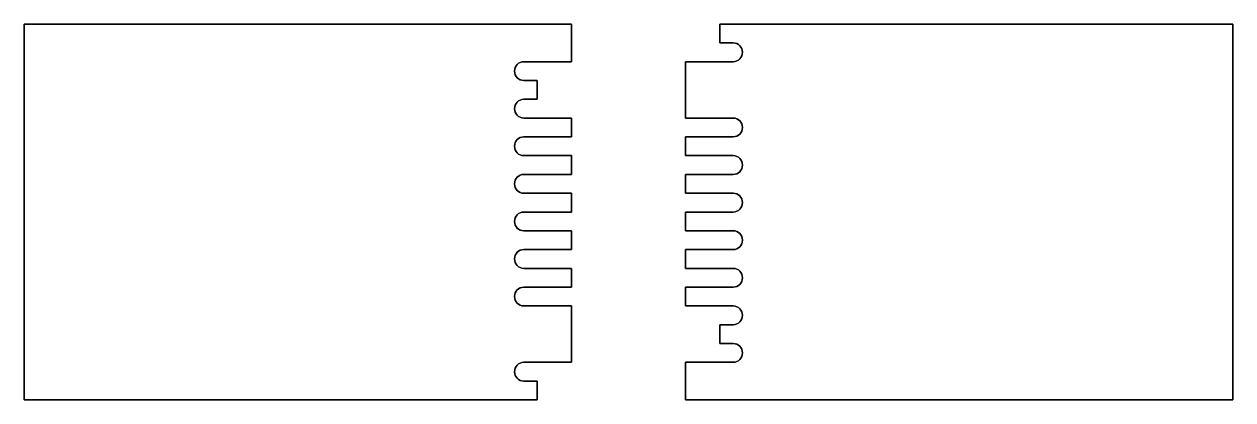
# Model space of a CAD drawing. Extents: x -15 to 515, y -165 to 0.
import ezdxf

# ---------------------------------------------------------------- set-up
doc = ezdxf.new("R2010")
doc.units = 0
doc.layers.add('1', color=7, linetype='CONTINUOUS')

# ---------------------------------------------------------------- blocks, each defined once
blk = doc.blocks.new('*M0')
at = {"layer": '1', "color": 7, "linetype": 'CONTINUOUS'}
for p, q in [((0.00894, -164.9699, 15), (0.00894, 0.0301, 15)), ((0.00894, 0.0301), (0.00894, 0.0301, 15)), ((0.00894, 0.0301), (0.00894, -164.9699)), ((0.00894, 0.0301, 15), (240.00894, 0.0301, 15)), ((240.00894, 0.0301), (0.00894, 0.0301)), ((240.00894, 0.0301), (240.00894, 0.0301, 15)), ((240.00894, 0.0301, 15), (240.00894, -16.4699, 15)), ((240.00894, -16.4699), (240.00894, 0.0301)), ((215.00894, -20.5949), (215.00894, -20.5949, 15)), ((240.00894, -16.4699, 15), (219.13394, -16.4699, 15)), ((219.13394, -16.4699), (219.13394, -16.4699, 15)), ((219.13394, -16.4699), (240.00894, -16.4699)), ((240.00894, -16.4699), (240.00894, -16.4699, 15)), ((219.13394, -24.7199), (219.13394, -24.7199, 15)), ((219.13394, -24.7199), (219.13394, -24.7199, 15)), ((219.13394, -24.7199, 15), (225.00894, -24.7199, 15)), ((225.00894, -24.7199), (219.13394, -24.7199)), ((225.00894, -24.7199), (225.00894, -24.7199, 15)), ((225.00894, -24.7199, 15), (225.00894, -32.9699, 15)), ((225.00894, -32.9699), (225.00894, -24.7199)), ((215.00894, -37.0949), (215.00894, -37.0949, 15)), ((225.00894, -32.9699, 15), (219.13394, -32.9699, 15)), ((219.13394, -32.9699), (219.13394, -32.9699, 15)), ((219.13394, -32.9699), (225.00894, -32.9699)), ((225.00894, -32.9699), (225.00894, -32.9699, 15)), ((219.13394, -41.2199), (219.13394, -41.2199, 15)), ((219.13394, -41.2199), (219.13394, -41.2199, 15)), ((219.13394, -41.2199, 15), (240.00894, -41.2199, 15)), ((240.00894, -41.2199), (219.13394, -41.2199)), ((240.00894, -41.2199), (240.00894, -41.2199, 15)), ((240.00894, -41.2199, 15), (240.00894, -49.4699, 15)), ((240.00894, -49.4699), (240.00894, -41.2199)), ((240.00894, -49.4699, 15), (219.13394, -49.4699, 15)), ((219.13394, -49.4699), (219.13394, -49.4699, 15)), ((219.13394, -49.4699), (240.00894, -49.4699)), ((240.00894, -49.4699), (240.00894, -49.4699, 15)), ((215.00894, -53.5949), (215.00894, -53.5949, 15)), ((219.13394, -57.7199), (219.13394, -57.7199, 15)), ((219.13394, -57.7199), (219.13394, -57.7199, 15)), ((219.13394, -57.7199, 15), (240.00894, -57.7199, 15)), ((240.00894, -57.7199), (219.13394, -57.7199)), ((240.00894, -57.7199), (240.00894, -57.7199, 15)), ((240.00894, -57.7199, 15), (240.00894, -65.9699, 15)), ((240.00894, -65.9699), (240.00894, -57.7199)), ((240.00894, -65.9699, 15), (219.13394, -65.9699, 15)), ((219.13394, -65.9699), (219.13394, -65.9699, 15)), ((219.13394, -65.9699), (240.00894, -65.9699)), ((240.00894, -65.9699), (240.00894, -65.9699, 15)), ((215.00894, -70.0949), (215.00894, -70.0949, 15)), ((219.13394, -74.2199), (219.13394, -74.2199, 15)), ((219.13394, -74.2199), (219.13394, -74.2199, 15)), ((219.13394, -74.2199, 15), (240.00894, -74.2199, 15)), ((240.00894, -74.2199), (219.13394, -74.2199)), ((240.00894, -74.2199), (240.00894, -74.2199, 15)), ((240.00894, -74.2199, 15), (240.00894, -82.4699, 15)), ((240.00894, -82.4699), (240.00894, -74.2199)), ((240.00894, -82.4699, 15), (219.13394, -82.4699, 15)), ((219.13394, -82.4699), (219.13394, -82.4699, 15)), ((219.13394, -82.4699), (240.00894, -82.4699)), ((240.00894, -82.4699), (240.00894, -82.4699, 15)), ((215.00894, -86.5949), (215.00894, -86.5949, 15)), ((219.13394, -90.7199), (219.13394, -90.7199, 15)), ((219.13394, -90.7199), (219.13394, -90.7199, 15)), ((219.13394, -90.7199, 15), (240.00894, -90.7199, 15)), ((240.00894, -90.7199), (219.13394, -90.7199)), ((240.00894, -90.7199), (240.00894, -90.7199, 15)), ((240.00894, -90.7199, 15), (240.00894, -98.9699, 15)), ((240.00894, -98.9699), (240.00894, -90.7199)), ((240.00894, -98.9699, 15), (219.13394, -98.9699, 15)), ((219.13394, -98.9699), (219.13394, -98.9699, 15)), ((219.13394, -98.9699), (240.00894, -98.9699)), ((240.00894, -98.9699), (240.00894, -98.9699, 15)), ((215.00894, -103.0949), (215.00894, -103.0949, 15)), ((219.13394, -107.2199), (219.13394, -107.2199, 15)), ((219.13394, -107.2199, 15), (240.00894, -107.2199, 15)), ((240.00894, -107.2199), (219.13394, -107.2199)), ((219.13394, -107.2199), (219.13394, -107.2199, 15)), ((240.00894, -107.2199), (240.00894, -107.2199, 15)), ((240.00894, -107.2199, 15), (240.00894, -115.4699, 15)), ((240.00894, -115.4699), (240.00894, -107.2199)), ((240.00894, -115.4699, 15), (219.13394, -115.4699, 15)), ((219.13394, -115.4699), (219.13394, -115.4699, 15)), ((219.13394, -115.4699), (240.00894, -115.4699)), ((240.00894, -115.4699), (240.00894, -115.4699, 15)), ((215.00894, -119.5949), (215.00894, -119.5949, 15)), ((219.13394, -123.7199), (219.13394, -123.7199, 15)), ((219.13394, -123.7199), (219.13394, -123.7199, 15)), ((219.13394, -123.7199, 15), (240.00894, -123.7199, 15)), ((240.00894, -123.7199), (219.13394, -123.7199)), ((240.00894, -123.7199), (240.00894, -123.7199, 15)), ((240.00894, -123.7199, 15), (240.00894, -148.4699, 15)), ((240.00894, -148.4699), (240.00894, -123.7199)), ((215.00894, -152.5949), (215.00894, -152.5949, 15)), ((240.00894, -148.4699, 15), (219.13394, -148.4699, 15)), ((219.13394, -148.4699), (219.13394, -148.4699, 15)), ((219.13394, -148.4699), (240.00894, -148.4699)), ((240.00894, -148.4699), (240.00894, -148.4699, 15)), ((219.13394, -156.7199), (219.13394, -156.7199, 15)), ((219.13394, -156.7199), (219.13394, -156.7199, 15)), ((219.13394, -156.7199, 15), (225.00894, -156.7199, 15)), ((225.00894, -156.7199), (219.13394, -156.7199)), ((225.00894, -156.7199), (225.00894, -156.7199, 15)), ((225.00894, -156.7199, 15), (225.00894, -164.9699, 15)), ((225.00894, -164.9699), (225.00894, -156.7199)), ((225.00894, -164.9699, 15), (0.00894, -164.9699, 15)), ((0.00894, -164.9699), (0.00894, -164.9699, 15)), ((0.00894, -164.9699), (225.00894, -164.9699)), ((225.00894, -164.9699), (225.00894, -164.9699, 15))]:
    blk.add_line(p, q, dxfattribs=at)
for centre in [(219.13394, -20.5949, 15), (219.13394, -37.0949, 15), (219.13394, -53.5949, 15), (219.13394, -70.0949, 15), (219.13394, -86.5949, 15), (219.13394, -103.0949, 15), (219.13394, -119.5949, 15), (219.13394, -152.5949, 15)]:
    blk.add_arc(centre, 4.125, 90, 270, dxfattribs=at)
at = {"layer": '1', "color": 7, "linetype": 'CONTINUOUS', "extrusion": (0, 0, -1)}
for centre in [(-219.13394, -20.5949), (-219.13394, -37.0949), (-219.13394, -53.5949), (-219.13394, -70.0949), (-219.13394, -86.5949), (-219.13394, -103.0949), (-219.13394, -119.5949), (-219.13394, -152.5949)]:
    blk.add_arc(centre, 4.125, 270, 90, dxfattribs=at)
blk = doc.blocks.new('*M1')
at = {"layer": '1', "color": 7, "linetype": 'CONTINUOUS'}
for p, q in [((-225.00894, 156.7199, 15), (-225.00894, 164.9699, 15)), ((-225.00894, 164.9699), (-225.00894, 164.9699, 15)), ((-225.00894, 164.9699), (-225.00894, 156.7199)), ((-225.00894, 164.9699, 15), (-0.00894, 164.9699, 15)), ((-0.00894, 164.9699), (-225.00894, 164.9699)), ((-0.00894, 164.9699), (-0.00894, 164.9699, 15)), ((-0.00894, 164.9699, 15), (-0.00894, -0.0301, 15)), ((-0.00894, -0.0301), (-0.00894, 164.9699)), ((-219.13394, 156.7199, 15), (-225.00894, 156.7199, 15)), ((-225.00894, 156.7199), (-225.00894, 156.7199, 15)), ((-225.00894, 156.7199), (-219.13394, 156.7199)), ((-219.13394, 156.7199), (-219.13394, 156.7199, 15)), ((-219.13394, 156.7199), (-219.13394, 156.7199, 15)), ((-240.00894, 123.7199, 15), (-240.00894, 148.4699, 15)), ((-240.00894, 148.4699), (-240.00894, 148.4699, 15)), ((-240.00894, 148.4699), (-240.00894, 123.7199)), ((-240.00894, 148.4699, 15), (-219.13394, 148.4699, 15)), ((-219.13394, 148.4699), (-240.00894, 148.4699)), ((-219.13394, 148.4699), (-219.13394, 148.4699, 15)), ((-215.00894, 152.5949), (-215.00894, 152.5949, 15)), ((-219.13394, 123.7199, 15), (-240.00894, 123.7199, 15)), ((-240.00894, 123.7199), (-240.00894, 123.7199, 15)), ((-240.00894, 123.7199), (-219.13394, 123.7199)), ((-219.13394, 123.7199), (-219.13394, 123.7199, 15)), ((-219.13394, 123.7199), (-219.13394, 123.7199, 15)), ((-215.00894, 119.5949), (-215.00894, 119.5949, 15)), ((-240.00894, 107.2199, 15), (-240.00894, 115.4699, 15)), ((-240.00894, 115.4699), (-240.00894, 115.4699, 15)), ((-240.00894, 115.4699), (-240.00894, 107.2199)), ((-240.00894, 115.4699, 15), (-219.13394, 115.4699, 15)), ((-219.13394, 115.4699), (-240.00894, 115.4699)), ((-219.13394, 115.4699), (-219.13394, 115.4699, 15)), ((-219.13394, 107.2199, 15), (-240.00894, 107.2199, 15)), ((-240.00894, 107.2199), (-240.00894, 107.2199, 15)), ((-240.00894, 107.2199), (-219.13394, 107.2199)), ((-219.13394, 107.2199), (-219.13394, 107.2199, 15)), ((-219.13394, 107.2199), (-219.13394, 107.2199, 15)), ((-215.00894, 103.0949), (-215.00894, 103.0949, 15)), ((-240.00894, 90.7199, 15), (-240.00894, 98.9699, 15)), ((-240.00894, 98.9699), (-240.00894, 98.9699, 15)), ((-240.00894, 98.9699), (-240.00894, 90.7199)), ((-240.00894, 98.9699, 15), (-219.13394, 98.9699, 15)), ((-219.13394, 98.9699), (-240.00894, 98.9699)), ((-219.13394, 98.9699), (-219.13394, 98.9699, 15)), ((-219.13394, 90.7199, 15), (-240.00894, 90.7199, 15)), ((-240.00894, 90.7199), (-240.00894, 90.7199, 15)), ((-240.00894, 90.7199), (-219.13394, 90.7199)), ((-219.13394, 90.7199), (-219.13394, 90.7199, 15)), ((-219.13394, 90.7199), (-219.13394, 90.7199, 15)), ((-215.00894, 86.5949), (-215.00894, 86.5949, 15)), ((-240.00894, 74.2199, 15), (-240.00894, 82.4699, 15)), ((-240.00894, 82.4699), (-240.00894, 82.4699, 15)), ((-240.00894, 82.4699), (-240.00894, 74.2199)), ((-240.00894, 82.4699, 15), (-219.13394, 82.4699, 15)), ((-219.13394, 82.4699), (-240.00894, 82.4699)), ((-219.13394, 82.4699), (-219.13394, 82.4699, 15)), ((-219.13394, 74.2199, 15), (-240.00894, 74.2199, 15)), ((-240.00894, 74.2199), (-240.00894, 74.2199, 15)), ((-240.00894, 74.2199), (-219.13394, 74.2199)), ((-219.13394, 74.2199), (-219.13394, 74.2199, 15)), ((-219.13394, 74.2199), (-219.13394, 74.2199, 15)), ((-215.00894, 70.0949), (-215.00894, 70.0949, 15)), ((-240.00894, 57.7199, 15), (-240.00894, 65.9699, 15)), ((-240.00894, 65.9699), (-240.00894, 65.9699, 15)), ((-240.00894, 65.9699), (-240.00894, 57.7199)), ((-240.00894, 65.9699, 15), (-219.13394, 65.9699, 15)), ((-219.13394, 65.9699), (-240.00894, 65.9699)), ((-219.13394, 65.9699), (-219.13394, 65.9699, 15)), ((-219.13394, 57.7199, 15), (-240.00894, 57.7199, 15)), ((-240.00894, 57.7199), (-240.00894, 57.7199, 15)), ((-240.00894, 57.7199), (-219.13394, 57.7199)), ((-219.13394, 57.7199), (-219.13394, 57.7199, 15)), ((-219.13394, 57.7199), (-219.13394, 57.7199, 15)), ((-215.00894, 53.5949), (-215.00894, 53.5949, 15)), ((-240.00894, 41.2199, 15), (-240.00894, 49.4699, 15)), ((-240.00894, 49.4699), (-240.00894, 49.4699, 15)), ((-240.00894, 49.4699), (-240.00894, 41.2199)), ((-240.00894, 49.4699, 15), (-219.13394, 49.4699, 15)), ((-219.13394, 49.4699), (-240.00894, 49.4699)), ((-219.13394, 49.4699), (-219.13394, 49.4699, 15)), ((-219.13394, 41.2199, 15), (-240.00894, 41.2199, 15)), ((-240.00894, 41.2199), (-240.00894, 41.2199, 15)), ((-240.00894, 41.2199), (-219.13394, 41.2199)), ((-219.13394, 41.2199), (-219.13394, 41.2199, 15)), ((-219.13394, 41.2199), (-219.13394, 41.2199, 15)), ((-225.00894, 24.7199, 15), (-225.00894, 32.9699, 15)), ((-225.00894, 32.9699), (-225.00894, 32.9699, 15)), ((-225.00894, 32.9699), (-225.00894, 24.7199)), ((-225.00894, 32.9699, 15), (-219.13394, 32.9699, 15)), ((-219.13394, 32.9699), (-225.00894, 32.9699)), ((-219.13394, 32.9699), (-219.13394, 32.9699, 15)), ((-215.00894, 37.0949), (-215.00894, 37.0949, 15)), ((-219.13394, 24.7199, 15), (-225.00894, 24.7199, 15)), ((-225.00894, 24.7199), (-225.00894, 24.7199, 15)), ((-225.00894, 24.7199), (-219.13394, 24.7199)), ((-219.13394, 24.7199), (-219.13394, 24.7199, 15)), ((-219.13394, 24.7199), (-219.13394, 24.7199, 15)), ((-240.00894, -0.0301, 15), (-240.00894, 16.4699, 15)), ((-240.00894, 16.4699), (-240.00894, 16.4699, 15)), ((-240.00894, 16.4699), (-240.00894, -0.0301)), ((-240.00894, 16.4699, 15), (-219.13394, 16.4699, 15)), ((-219.13394, 16.4699), (-240.00894, 16.4699)), ((-219.13394, 16.4699), (-219.13394, 16.4699, 15)), ((-215.00894, 20.5949), (-215.00894, 20.5949, 15)), ((-0.00894, -0.0301, 15), (-240.00894, -0.0301, 15)), ((-240.00894, -0.0301), (-240.00894, -0.0301, 15)), ((-240.00894, -0.0301), (-0.00894, -0.0301)), ((-0.00894, -0.0301), (-0.00894, -0.0301, 15))]:
    blk.add_line(p, q, dxfattribs=at)
for centre in [(-219.13394, 152.5949, 15), (-219.13394, 119.5949, 15), (-219.13394, 103.0949, 15), (-219.13394, 86.5949, 15), (-219.13394, 70.0949, 15), (-219.13394, 53.5949, 15), (-219.13394, 37.0949, 15), (-219.13394, 20.5949, 15)]:
    blk.add_arc(centre, 4.125, 270, 90, dxfattribs=at)
at = {"layer": '1', "color": 7, "linetype": 'CONTINUOUS', "extrusion": (0, 0, -1)}
for centre in [(219.13394, 152.5949), (219.13394, 119.5949), (219.13394, 103.0949), (219.13394, 86.5949), (219.13394, 70.0949), (219.13394, 53.5949), (219.13394, 37.0949), (219.13394, 20.5949)]:
    blk.add_arc(centre, 4.125, 90, 270, dxfattribs=at)

msp = doc.modelspace()

# ---------------------------------------------------------------- block references
at = {"layer": '1', "color": 7, "linetype": 'CONTINUOUS'}
for name, p in [('*M0', (-15.00894, 0)), ('*M1', (515.00894, -164.9398))]:
    msp.add_blockref(name, p, dxfattribs=at)

doc.saveas('drawing.dxf')
